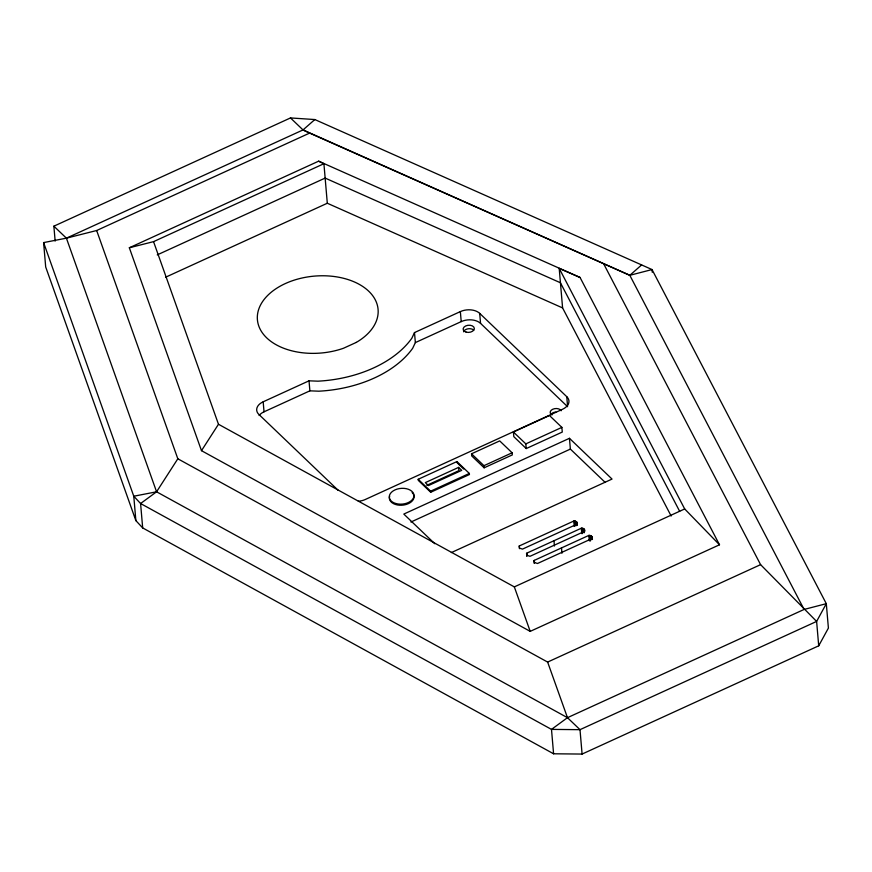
<?xml version="1.0" encoding="UTF-8"?>
<svg xmlns="http://www.w3.org/2000/svg" width="872" height="872" viewBox="0 0 872 872"><rect width="100%" height="100%" fill="white"/><g stroke="black" fill="none" stroke-linecap="round" stroke-linejoin="round"><path stroke-width="1.31" d="M526.492 553.546L527.048 555.355L530.013 556.303L584.578 531.331L584.883 530.089L583.204 528.476L581.319 528.225L526.753 553.186L526.721 556.238M534.002 560.74L534.558 562.549L537.523 563.486L592.099 538.525L592.404 537.272L590.715 535.659L588.84 535.408L534.274 560.38L534.231 563.432M567.509 405.458L566.767 396.695L479.698 313.375A14.05 8.949 -4.9 0 0 460.351 311.598L414.494 332.581L411.835 338.238A104.291 66.479 -4.9 0 1 317.964 381.173L309.026 380.824L263.17 401.807A14.05 8.949 -4.9 0 0 258.853 414.407L338.096 490.238M414.494 332.581L415.355 342.587L412.696 348.244A104.291 66.479 -4.9 0 1 318.825 391.19L309.887 390.841L264.031 411.813A14.05 8.949 -4.9 0 0 259.126 415.486M652.256 272.271L652.027 269.557L629.813 275.312L309.615 133.089L96.661 230.513L66.403 238.165L43.6 242.59L45.693 266.985L135.869 520.617L142.681 527.92L553.589 753.789L582.093 754.062L818.71 645.814L828.4 628.08L826.307 603.686L652.027 269.557L314.836 119.551L290.485 117.938L53.868 226.186L55.154 241.086M142.681 527.92L140.588 503.526L156.579 491.797L177.823 458.781L96.661 230.513M201.487 450.671L218.48 424.261L153.548 241.642L129.339 247.768L201.487 450.671L530.209 631.372L719.498 544.782L580.065 277.481L318.64 161.167L129.339 247.768M519.243 545.992L519.527 548.161L522.492 549.109L577.057 524.148L577.373 522.895L575.683 521.282L573.809 521.031L519.243 545.992L519.472 548.684M53.868 226.186L66.403 238.165L303.02 129.928L314.836 119.551M290.485 117.938L303.02 129.928L629.813 275.312L641.629 264.935M818.71 645.814L816.617 621.42L826.307 603.686L804.093 609.441L567.476 717.678L551.496 729.395L553.589 753.789M153.548 241.642L323.915 163.707L327.305 203.241L562.593 307.925L671.146 516.017M157.254 254.886L325.147 178.084L560.434 282.768L679.648 511.297M165.582 277.231L327.305 203.241M415.355 342.587L461.212 321.615A14.05 8.949 -4.9 0 1 480.559 323.392L567.618 406.712M513.412 432L549.458 415.508L561.873 427.389L562.277 432.065L526.23 448.557L513.815 436.665L513.412 432L525.827 443.881L526.23 448.557M471.534 453.789L499.7 440.905L512.115 452.786L512.3 454.922L484.134 467.806L471.708 455.925L471.534 453.789L483.949 465.681L484.134 467.806M418.2 479.284L456.917 461.571L469.343 473.452L469.43 474.532L430.703 492.255L418.288 480.363L418.2 479.284L430.615 491.176L430.703 492.255M458.607 467.392L425.329 482.608L428.435 485.584L461.713 470.357L458.607 467.392L458.89 470.651L426.844 485.312M525.827 443.881L561.873 427.389M483.949 465.681L512.115 452.786M430.615 491.176L469.343 473.452M451.347 552.576L612.035 479.066L569.449 438.311L403.812 514.077L434.79 543.725M410.919 522.034L570.375 449.091L605.223 482.445M218.48 424.261L514.327 586.889L684.694 508.954L719.498 544.782M177.823 458.781L547.627 662.077L760.591 564.653L816.617 621.42L580 729.668L551.496 729.395L140.588 503.526L133.776 496.223L43.6 242.59M582.093 754.062L580 729.668L567.476 717.678L156.579 491.797L133.776 496.223L135.869 520.617M562.593 307.925L559.203 268.38L580.065 277.481M303.02 129.928L309.615 133.089M318.64 161.167L323.915 163.707M463.697 469.049L457.015 462.651L456.917 461.571M629.813 275.312L804.093 609.441M603.729 263.944L760.591 564.653M559.203 268.38L684.694 508.954M547.627 662.077L567.476 717.678M514.327 586.889L530.209 631.372M66.403 238.165L156.579 491.797M592.175 536.803L592.404 539.506M591.805 536.356L592.034 539.06M591.303 535.975L591.532 538.667M590.715 535.659L591.063 539.703M590.082 535.463L590.54 540.858M589.439 535.375L589.908 540.771M588.84 535.408L589.298 540.803M584.284 529.162L584.513 531.865M583.793 528.781L584.131 532.825M583.204 528.476L583.553 532.52M582.561 528.269L582.91 532.312M581.929 528.181L582.387 533.577M581.319 528.225L581.788 533.61M577.144 522.415L577.373 525.118M569.449 438.311L570.375 449.091M576.774 521.979L577.002 524.672M576.272 521.587L576.621 525.631M575.683 521.282L576.032 525.326M575.051 521.075L575.4 525.118M574.408 520.987L574.866 526.383M573.809 521.031L574.267 526.416M561.492 547.845L561.96 553.23M553.982 540.651L554.439 546.036M534.274 560.38L534.503 563.072M526.753 553.186L526.982 555.878M479.698 313.375L480.559 323.392M460.351 311.598L461.212 321.615M309.026 380.824L309.887 390.841M263.17 401.807L264.031 411.813M566.767 396.695A14.05 8.949 -4.9 0 1 562.451 409.306L365.27 499.503A14.05 8.949 -4.9 0 1 358.348 501.247M412.151 492.549A12.393 7.892 -4.9 0 1 403.856 505.008A12.393 7.892 -4.9 0 1 389.653 496.212M551.998 414.963A5.614 3.586 -4.9 0 1 552.783 409.24A5.614 3.586 -4.9 0 1 561.143 410.777M551.115 414.2A5.614 3.586 -4.9 0 1 555.856 412.042M463.555 331.796A5.614 3.586 -4.9 0 1 468.057 328.809A5.614 3.586 -4.9 0 1 473.758 330.139M356.277 342.413L343.492 348.255A60.55 38.597 -4.9 0 1 257.316 317.659A60.55 38.597 -4.9 0 1 343.437 278.255A60.55 38.597 -4.9 0 1 356.277 342.413M395.91 503.547A12.393 7.892 -4.9 0 0 413.982 495.285A12.393 7.892 -4.9 0 0 395.005 489.901A12.393 7.892 -4.9 0 0 395.91 503.547M466.128 332.123A5.614 3.586 -4.9 0 0 474.324 328.373A5.614 3.586 -4.9 0 0 465.724 325.932A5.614 3.586 -4.9 0 0 466.128 332.123"/></g></svg>
